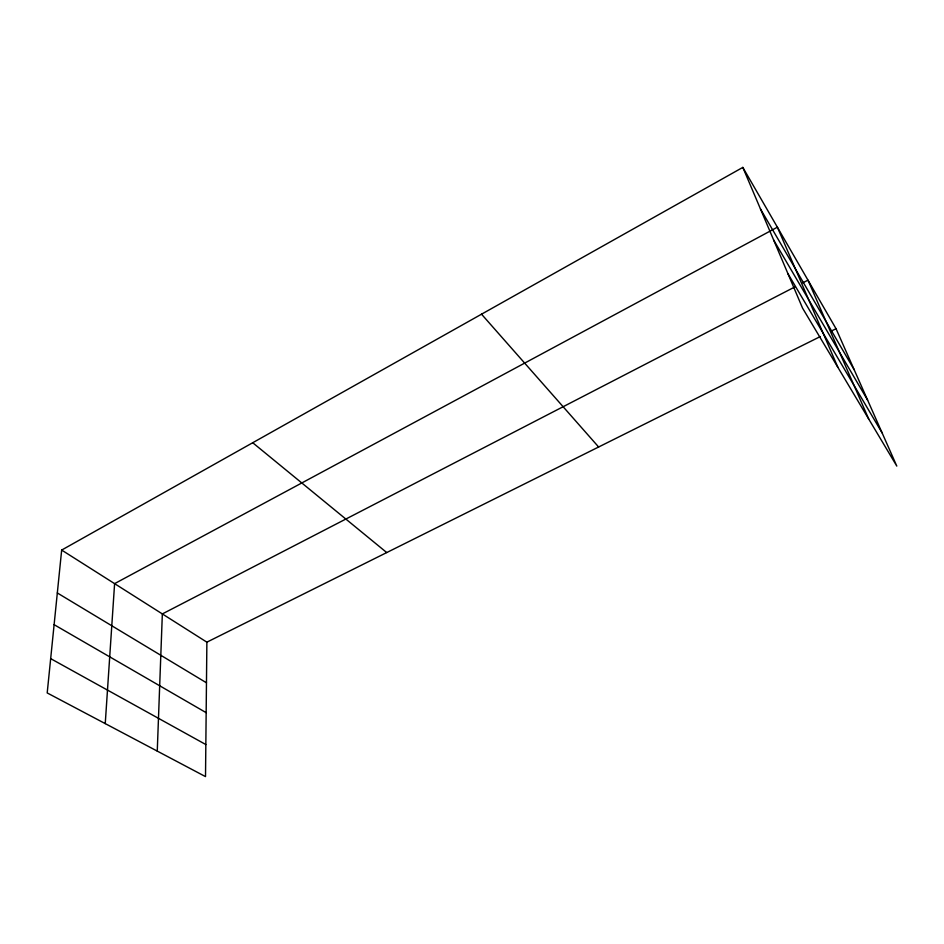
<?xml version="1.0" encoding="UTF-8"?>
<svg xmlns="http://www.w3.org/2000/svg" width="944" height="944" viewBox="0 0 944 944"><rect width="100%" height="100%" fill="white"/><g stroke="black" fill="none" stroke-linecap="round" stroke-linejoin="round"><path stroke-width="1.42" d="M61.667 550.069L206.878 642.168L205.509 776.605L47.2 692.931L61.667 550.069L742.822 167.395L836.042 328.724L896.8 466.088L802.577 308.157L742.822 167.395M157.259 751.105L162.344 613.919L794.872 286.929M105.244 723.6L114.602 583.64L777.384 227.197L837.824 367.228M802.73 282.87L807.97 280.156L868.716 419.018M206.878 642.168L820.324 336.548M830.803 331.332L836.042 328.724M50.669 658.629L205.839 744.545M54.115 624.668L206.158 712.661M57.324 592.962L206.465 682.783M252.721 442.736L386.733 552.559M481.534 314.187L598.626 446.996M787.969 273.748L882.109 432.871M773.667 240.059L867.619 400.126M760.475 208.966L854.167 369.706"/></g></svg>
